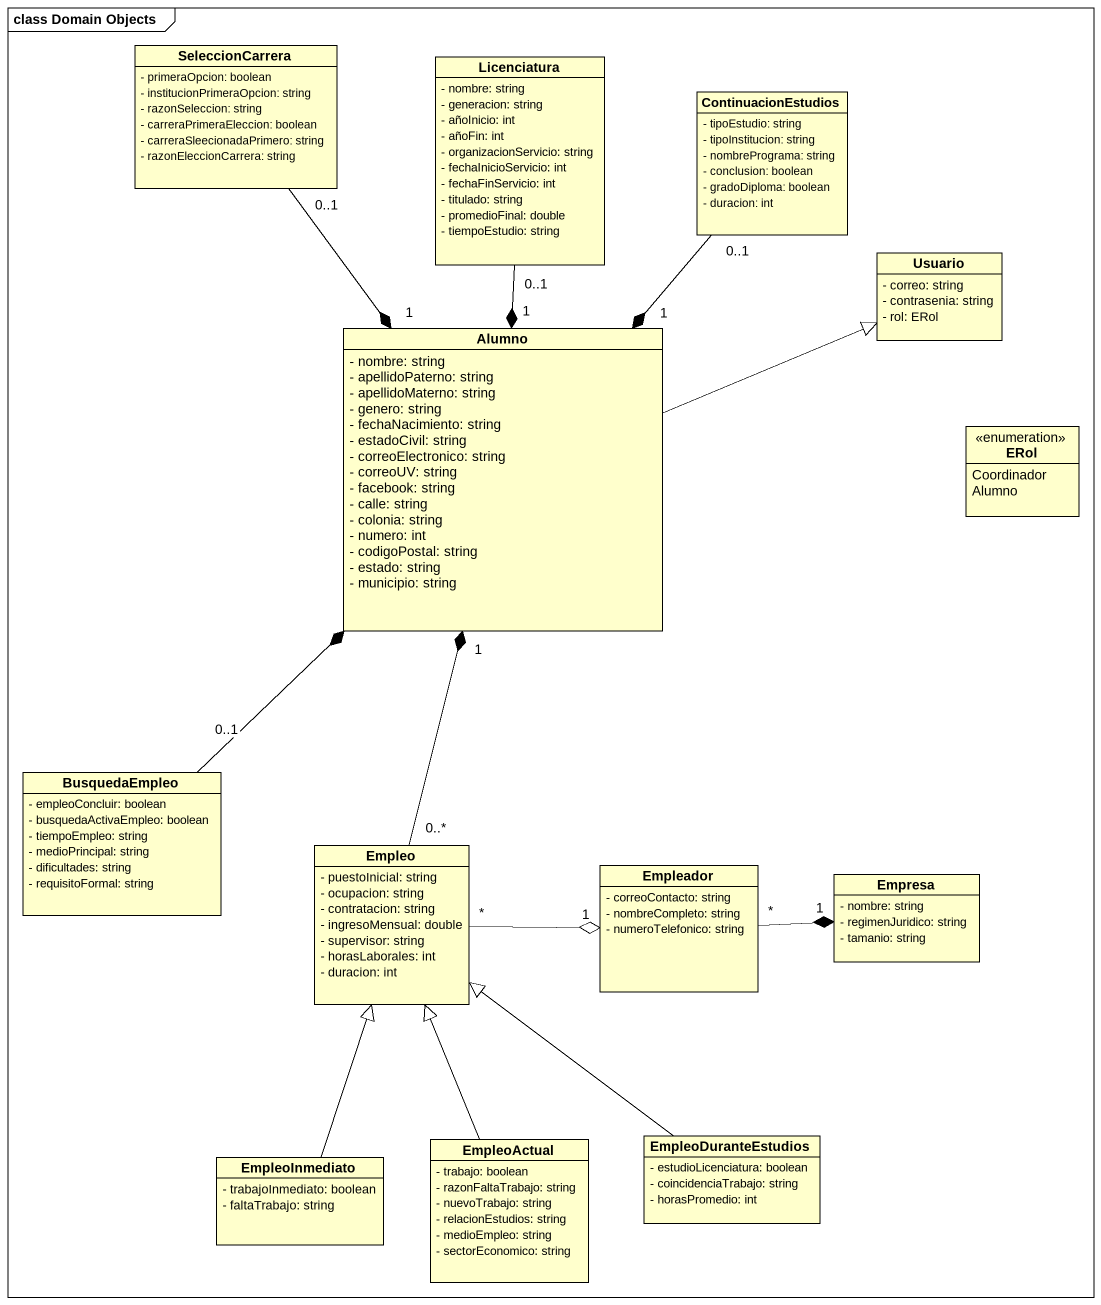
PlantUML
@startuml
mainframe class Domain Objects
hide circle
hide empty members
skinparam classAttributeIconSize 0
class SeleccionCarrera {
  - primeraOpcion: boolean
  - institucionPrimeraOpcion: string
  - razonSeleccion: string
  - carreraPrimeraEleccion: boolean
  - carreraSleecionadaPrimero: string
  - razonEleccionCarrera: string
}
class Licenciatura {
  - nombre: string
  - generacion: string
  - añoInicio: int
  - añoFin: int
  - organizacionServicio: string
  - fechaInicioServicio: int
  - fechaFinServicio: int
  - titulado: string
  - promedioFinal: double
  - tiempoEstudio: string
}
class ContinuacionEstudios {
  - tipoEstudio: string
  - tipoInstitucion: string
  - nombrePrograma: string
  - conclusion: boolean
  - gradoDiploma: boolean
  - duracion: int
}
class Usuario {
  - correo: string
  - contrasenia: string
  - rol: ERol
}
class Alumno {
  - nombre: string
  - apellidoPaterno: string
  - apellidoMaterno: string
  - genero: string
  - fechaNacimiento: string
  - estadoCivil: string
  - correoElectronico: string
  - correoUV: string
  - facebook: string
  - calle: string
  - colonia: string
  - numero: int
  - codigoPostal: string
  - estado: string
  - municipio: string
}
enum ERol {
  Coordinador
  Alumno
}
class BusquedaEmpleo {
  - empleoConcluir: boolean
  - busquedaActivaEmpleo: boolean
  - tiempoEmpleo: string
  - medioPrincipal: string
  - dificultades: string
  - requisitoFormal: string
}
class Empleo {
  - puestoInicial: string
  - ocupacion: string
  - contratacion: string
  - ingresoMensual: double
  - supervisor: string
  - horasLaborales: int
  - duracion: int
}
class Empleador {
  - correoContacto: string
  - nombreCompleto: string
  - numeroTelefonico: string
}
class Empresa {
  - nombre: string
  - regimenJuridico: string
  - tamanio: string
}
class EmpleoActual {
  - trabajo: boolean
  - razonFaltaTrabajo: string
  - nuevoTrabajo: string
  - relacionEstudios: string
  - medioEmpleo: string
  - sectorEconomico: string
}
class EmpleoDuranteEstudios {
  - estudioLicenciatura: boolean
  - coincidenciaTrabajo: string
  - horasPromedio: int
}
class EmpleoInmediato {
  - trabajoInmediato: boolean
  - faltaTrabajo: string
}
SeleccionCarrera "0..1" --* "1" Alumno
Licenciatura "0..1" --* "1" Alumno
ContinuacionEstudios "0..1" --* "1" Alumno
Alumno -right-|> Usuario
BusquedaEmpleo "0..1" -up-* Alumno
Empleo "0..*" -up-* "1" Alumno
Empleo "*" -right-o "1" Empleador
Empleador "*" -right-* "1" Empresa
EmpleoActual -up-|> Empleo
EmpleoDuranteEstudios -up-|> Empleo
EmpleoInmediato -up-|> Empleo
@enduml
